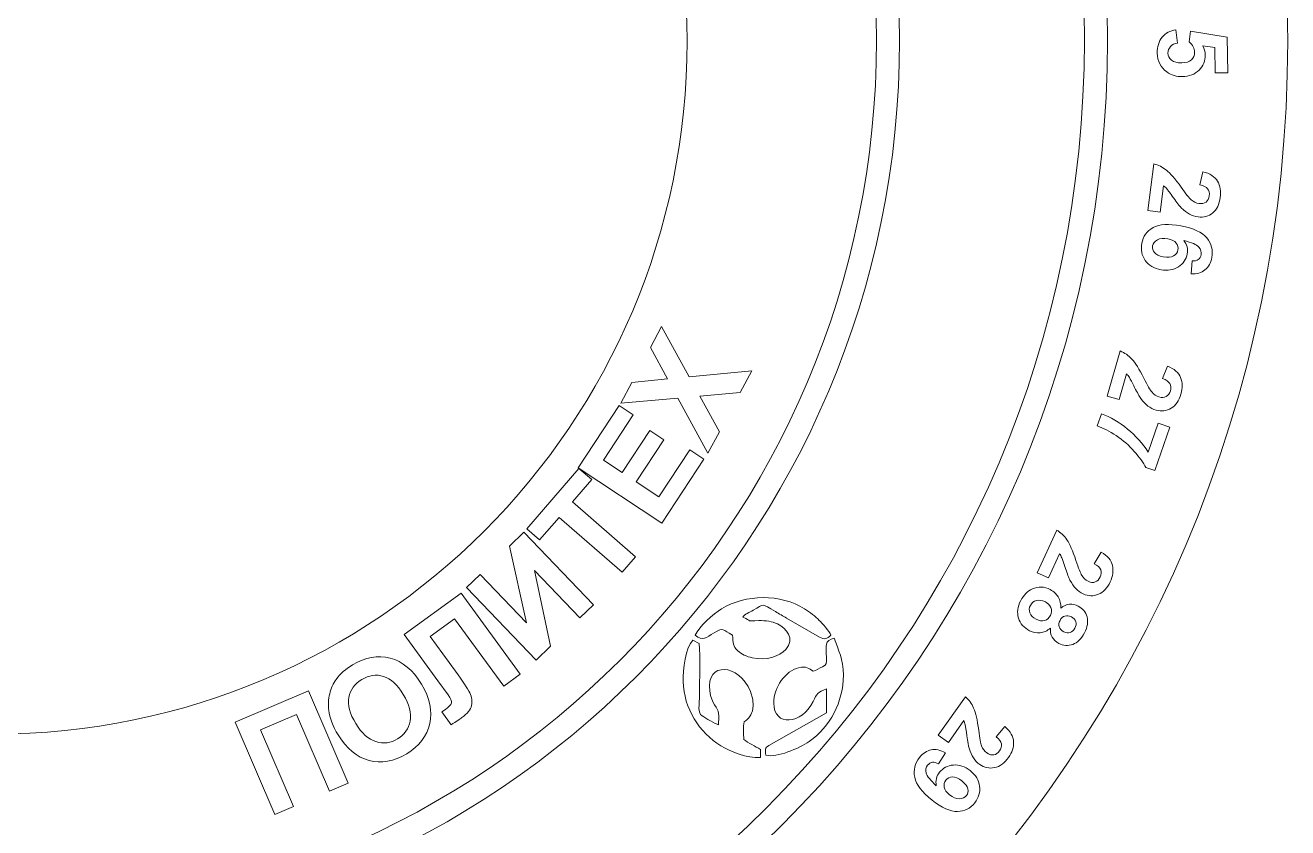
# Model space of a CAD drawing. Header units: millimetres. Extents: x -84 to 196, y -140 to 140.
# Drawn here: x 59.1 to 195.7, y -85.1 to 1.7 of the extents above; entities that cross this region are included whole.
import ezdxf

# ---------------------------------------------------------------- set-up
doc = ezdxf.new("R2010")
doc.units = ezdxf.units.MM
doc.header["$MEASUREMENT"] = 0
doc.layers.add('Layer 1', color=7, linetype='Continuous')

msp = doc.modelspace()

# ---------------------------------------------------------------- linework, layer by layer
at = {"layer": 'Layer 1', "color": 250, "lineweight": 9}
for points, knots in [([(55.6856, 140), (133.0055, 140), (195.6856, 77.3199), (195.6856, 0), (195.6856, 0), (195.6856, -77.3199), (133.0055, -140), (55.6856, -140), (55.6856, -140), (-21.6343, -140), (-84.3145, -77.3199), (-84.3145, 0), (-84.3145, 0), (-84.3145, 77.3199), (-21.6343, 140), (55.6856, 140)], [0, 0, 0, 0, 0.2, 0.2, 0.2, 0.2, 0.4, 0.4, 0.4, 0.4, 0.6, 0.6, 0.6, 0.6, 1, 1, 1, 1]), ([(56.1771, 120.0928), (122.4512, 120.0928), (176.1771, 66.3669), (176.1771, 0.0928), (176.1771, 0.0928), (176.1771, -66.1813), (122.4512, -119.9072), (56.1771, -119.9072), (56.1771, -119.9072), (-10.097, -119.9072), (-63.8229, -66.1813), (-63.8229, 0.0928), (-63.8229, 0.0928), (-63.8229, 66.3669), (-10.097, 120.0928), (56.1771, 120.0928)], [0, 0, 0, 0, 0.2, 0.2, 0.2, 0.2, 0.4, 0.4, 0.4, 0.4, 0.6, 0.6, 0.6, 0.6, 1, 1, 1, 1]), ([(56.1771, 117.5928), (121.0706, 117.5928), (173.6771, 64.9863), (173.6771, 0.0928), (173.6771, 0.0928), (173.6771, -64.8007), (121.0706, -117.4072), (56.1771, -117.4072), (56.1771, -117.4072), (-8.7164, -117.4072), (-61.3229, -64.8007), (-61.3229, 0.0928), (-61.3229, 0.0928), (-61.3229, 64.9863), (-8.7164, 117.5928), (56.1771, 117.5928)], [0, 0, 0, 0, 0.2, 0.2, 0.2, 0.2, 0.4, 0.4, 0.4, 0.4, 0.6, 0.6, 0.6, 0.6, 1, 1, 1, 1]), ([(56.1771, 97.5928), (110.0249, 97.5928), (153.6771, 53.9406), (153.6771, 0.0928), (153.6771, 0.0928), (153.6771, -53.755), (110.0249, -97.4072), (56.1771, -97.4072), (56.1771, -97.4072), (2.3293, -97.4072), (-41.3229, -53.755), (-41.3229, 0.0928), (-41.3229, 0.0928), (-41.3229, 53.9406), (2.3293, 97.5928), (56.1771, 97.5928)], [0, 0, 0, 0, 0.2, 0.2, 0.2, 0.2, 0.4, 0.4, 0.4, 0.4, 0.6, 0.6, 0.6, 0.6, 1, 1, 1, 1]), ([(56.1771, 95.0928), (108.6442, 95.0928), (151.1771, 52.5598), (151.1771, 0.0928), (151.1771, 0.0928), (151.1771, -52.3742), (108.6442, -94.9072), (56.1771, -94.9072), (56.1771, -94.9072), (3.71, -94.9072), (-38.8229, -52.3742), (-38.8229, 0.0928), (-38.8229, 0.0928), (-38.8229, 52.5598), (3.71, 95.0928), (56.1771, 95.0928)], [0, 0, 0, 0, 0.2, 0.2, 0.2, 0.2, 0.4, 0.4, 0.4, 0.4, 0.6, 0.6, 0.6, 0.6, 1, 1, 1, 1]), ([(55.6856, 75), (97.1069, 75), (130.6856, 41.4213), (130.6856, 0), (130.6856, 0), (130.6856, -41.4213), (97.1069, -75), (55.6856, -75), (55.6856, -75), (14.2643, -75), (-19.3144, -41.4213), (-19.3144, 0), (-19.3144, 0), (-19.3144, 41.4213), (14.2643, 75), (55.6856, 75)], [0, 0, 0, 0, 0.2, 0.2, 0.2, 0.2, 0.4, 0.4, 0.4, 0.4, 0.6, 0.6, 0.6, 0.6, 1, 1, 1, 1]), ([(183.5869, 1.2353), (183.5869, 1.2353), (183.765, -0.209), (183.765, -0.209), (183.765, -0.209), (183.4384, -0.256), (183.1816, -0.3828), (182.995, -0.5897), (182.995, -0.5897), (182.8065, -0.7963), (182.7166, -1.0321), (182.7217, -1.2967), (182.7217, -1.2967), (182.7265, -1.6002), (182.8551, -1.8551), (183.1042, -2.0598), (183.1042, -2.0598), (183.3549, -2.2645), (183.7282, -2.3624), (184.2239, -2.3537), (184.2239, -2.3537), (184.6878, -2.3447), (185.0344, -2.2344), (185.2635, -2.0209), (185.2635, -2.0209), (185.4909, -1.8091), (185.6022, -1.5365), (185.5958, -1.2014), (185.5958, -1.2014), (185.5883, -0.785), (185.397, -0.415), (185.0218, -0.0912), (185.0218, -0.0912), (185.0218, -0.0912), (185.1716, 1.0878), (185.1716, 1.0878), (185.1716, 1.0878), (185.1716, 1.0878), (189.125, 0.4186), (189.125, 0.4186), (189.125, 0.4186), (189.125, 0.4186), (189.1973, -3.4168), (189.1973, -3.4168), (189.1973, -3.4168), (189.1973, -3.4168), (187.839, -3.442), (187.839, -3.442), (187.839, -3.442), (187.839, -3.442), (187.7867, -0.7058), (187.7867, -0.7058), (187.7867, -0.7058), (187.7867, -0.7058), (186.497, -0.5023), (186.497, -0.5023), (186.497, -0.5023), (186.6658, -0.8229), (186.7516, -1.1534), (186.7579, -1.4903), (186.7579, -1.4903), (186.7708, -2.1342), (186.5463, -2.6829), (186.0879, -3.14), (186.0879, -3.14), (185.6276, -3.597), (185.0244, -3.8307), (184.2782, -3.8446), (184.2782, -3.8446), (183.6537, -3.8577), (183.0958, -3.6879), (182.5991, -3.3349), (182.5991, -3.3349), (181.9217, -2.8554), (181.5757, -2.1773), (181.5592, -1.304), (181.5592, -1.304), (181.5467, -0.6055), (181.722, -0.0318), (182.0904, 0.4154), (182.0904, 0.4154), (182.4571, 0.8642), (182.9565, 1.1358), (183.5869, 1.2353)], [0, 0, 0, 0, 0.04545455, 0.04545455, 0.04545455, 0.04545455, 0.09090909, 0.09090909, 0.09090909, 0.09090909, 0.13636364, 0.13636364, 0.13636364, 0.13636364, 0.18181818, 0.18181818, 0.18181818, 0.18181818, 0.22727273, 0.22727273, 0.22727273, 0.22727273, 0.27272727, 0.27272727, 0.27272727, 0.27272727, 0.31818182, 0.31818182, 0.31818182, 0.31818182, 0.36363636, 0.36363636, 0.36363636, 0.36363636, 0.40909091, 0.40909091, 0.40909091, 0.40909091, 0.45454545, 0.45454545, 0.45454545, 0.45454545, 0.5, 0.5, 0.5, 0.5, 0.54545455, 0.54545455, 0.54545455, 0.54545455, 0.59090909, 0.59090909, 0.59090909, 0.59090909, 0.63636364, 0.63636364, 0.63636364, 0.63636364, 0.68181818, 0.68181818, 0.68181818, 0.68181818, 0.72727273, 0.72727273, 0.72727273, 0.72727273, 0.77272727, 0.77272727, 0.77272727, 0.77272727, 0.81818182, 0.81818182, 0.81818182, 0.81818182, 0.86363636, 0.86363636, 0.86363636, 0.86363636, 0.90909091, 0.90909091, 0.90909091, 0.90909091, 1, 1, 1, 1]), ([(181.8742, -18.5096), (181.8742, -18.5096), (180.5375, -18.3375), (180.5375, -18.3375), (180.5375, -18.3375), (180.5375, -18.3375), (181.1846, -13.2888), (181.1846, -13.2888), (181.1846, -13.2888), (181.6835, -13.408), (182.1416, -13.6347), (182.559, -13.9654), (182.559, -13.9654), (182.9764, -14.2979), (183.5078, -14.9146), (184.1533, -15.8172), (184.1533, -15.8172), (184.674, -16.5432), (185.0328, -16.9937), (185.2301, -17.1688), (185.2301, -17.1688), (185.5012, -17.4039), (185.7832, -17.5421), (186.0723, -17.5797), (186.0723, -17.5797), (186.395, -17.6209), (186.6527, -17.565), (186.847, -17.4155), (186.847, -17.4155), (187.0414, -17.2642), (187.1583, -17.0369), (187.1976, -16.7336), (187.1976, -16.7336), (187.2353, -16.4321), (187.1759, -16.1815), (187.0175, -15.9818), (187.0175, -15.9818), (186.8592, -15.7804), (186.572, -15.6387), (186.1558, -15.5585), (186.1558, -15.5585), (186.1558, -15.5585), (186.4833, -14.1409), (186.4833, -14.1409), (186.4833, -14.1409), (187.2643, -14.3277), (187.7998, -14.6693), (188.0864, -15.1656), (188.0864, -15.1656), (188.3728, -15.66), (188.474, -16.2458), (188.3861, -16.9229), (188.3861, -16.9229), (188.2911, -17.6636), (188.0166, -18.2204), (187.5625, -18.5935), (187.5625, -18.5935), (187.1083, -18.9665), (186.5842, -19.1136), (185.99, -19.0365), (185.99, -19.0365), (185.6514, -18.9935), (185.3377, -18.8923), (185.047, -18.7313), (185.047, -18.7313), (184.7562, -18.5701), (184.4621, -18.3367), (184.1611, -18.0309), (184.1611, -18.0309), (183.9604, -17.8294), (183.6807, -17.4725), (183.3237, -16.9655), (183.3237, -16.9655), (182.9649, -16.4569), (182.7239, -16.1335), (182.6043, -15.9957), (182.6043, -15.9957), (182.4828, -15.8561), (182.3613, -15.7412), (182.2416, -15.6492), (182.2416, -15.6492), (182.2416, -15.6492), (181.8742, -18.5096), (181.8742, -18.5096)], [0, 0, 0, 0, 0.04545455, 0.04545455, 0.04545455, 0.04545455, 0.09090909, 0.09090909, 0.09090909, 0.09090909, 0.13636364, 0.13636364, 0.13636364, 0.13636364, 0.18181818, 0.18181818, 0.18181818, 0.18181818, 0.22727273, 0.22727273, 0.22727273, 0.22727273, 0.27272727, 0.27272727, 0.27272727, 0.27272727, 0.31818182, 0.31818182, 0.31818182, 0.31818182, 0.36363636, 0.36363636, 0.36363636, 0.36363636, 0.40909091, 0.40909091, 0.40909091, 0.40909091, 0.45454545, 0.45454545, 0.45454545, 0.45454545, 0.5, 0.5, 0.5, 0.5, 0.54545455, 0.54545455, 0.54545455, 0.54545455, 0.59090909, 0.59090909, 0.59090909, 0.59090909, 0.63636364, 0.63636364, 0.63636364, 0.63636364, 0.68181818, 0.68181818, 0.68181818, 0.68181818, 0.72727273, 0.72727273, 0.72727273, 0.72727273, 0.77272727, 0.77272727, 0.77272727, 0.77272727, 0.81818182, 0.81818182, 0.81818182, 0.81818182, 0.86363636, 0.86363636, 0.86363636, 0.86363636, 0.90909091, 0.90909091, 0.90909091, 0.90909091, 1, 1, 1, 1]), ([(185.2196, -25.2043), (185.2196, -25.2043), (185.3248, -23.7936), (185.3248, -23.7936), (185.3248, -23.7936), (185.6157, -23.8144), (185.8417, -23.7642), (186.0045, -23.6485), (186.0045, -23.6485), (186.1656, -23.531), (186.2669, -23.3586), (186.3103, -23.133), (186.3103, -23.133), (186.3662, -22.8317), (186.2775, -22.5508), (186.0458, -22.2922), (186.0458, -22.2922), (185.8142, -22.0336), (185.2754, -21.7985), (184.4298, -21.5848), (184.4298, -21.5848), (184.7824, -22.0185), (184.9106, -22.4988), (184.8114, -23.0276), (184.8114, -23.0276), (184.7011, -23.6215), (184.3797, -24.0893), (183.8472, -24.4309), (183.8472, -24.4309), (183.313, -24.7707), (182.688, -24.8737), (181.9709, -24.74), (181.9709, -24.74), (181.2095, -24.5973), (180.6413, -24.2613), (180.2644, -23.7287), (180.2644, -23.7287), (179.8875, -23.1961), (179.7633, -22.5799), (179.8952, -21.8785), (179.8952, -21.8785), (180.0344, -21.1277), (180.4408, -20.565), (181.1146, -20.1905), (181.1146, -20.1905), (181.7883, -19.8144), (182.7904, -19.7518), (184.1211, -19.9994), (184.1211, -19.9994), (185.4853, -20.2524), (186.4199, -20.6888), (186.9287, -21.3049), (186.9287, -21.3049), (187.4375, -21.921), (187.616, -22.6326), (187.466, -23.4381), (187.466, -23.4381), (187.3611, -24.002), (187.1158, -24.4402), (186.7298, -24.7524), (186.7298, -24.7524), (186.3438, -25.0647), (185.8423, -25.2142), (185.2196, -25.2043)], [0, 0, 0, 0, 0.05882353, 0.05882353, 0.05882353, 0.05882353, 0.11764706, 0.11764706, 0.11764706, 0.11764706, 0.17647059, 0.17647059, 0.17647059, 0.17647059, 0.23529412, 0.23529412, 0.23529412, 0.23529412, 0.29411765, 0.29411765, 0.29411765, 0.29411765, 0.35294118, 0.35294118, 0.35294118, 0.35294118, 0.41176471, 0.41176471, 0.41176471, 0.41176471, 0.47058824, 0.47058824, 0.47058824, 0.47058824, 0.52941176, 0.52941176, 0.52941176, 0.52941176, 0.58823529, 0.58823529, 0.58823529, 0.58823529, 0.64705882, 0.64705882, 0.64705882, 0.64705882, 0.70588235, 0.70588235, 0.70588235, 0.70588235, 0.76470588, 0.76470588, 0.76470588, 0.76470588, 0.82352941, 0.82352941, 0.82352941, 0.82352941, 0.88235294, 0.88235294, 0.88235294, 0.88235294, 1, 1, 1, 1]), ([(182.7109, -21.3901), (182.2473, -21.3034), (181.8696, -21.344), (181.5779, -21.5103), (181.5779, -21.5103), (181.2861, -21.6765), (181.1158, -21.8963), (181.0634, -22.1712), (181.0634, -22.1712), (181.0145, -22.4338), (181.077, -22.6739), (181.2507, -22.8882), (181.2507, -22.8882), (181.4242, -23.1024), (181.7464, -23.2538), (182.217, -23.3406), (182.217, -23.3406), (182.6999, -23.4309), (183.0722, -23.4025), (183.3322, -23.2555), (183.3322, -23.2555), (183.5922, -23.1086), (183.7501, -22.8923), (183.8026, -22.6067), (183.8026, -22.6067), (183.8531, -22.3336), (183.789, -22.0811), (183.6101, -21.8527), (183.6101, -21.8527), (183.4312, -21.6226), (183.1303, -21.4696), (182.7109, -21.3901)], [0, 0, 0, 0, 0.11111111, 0.11111111, 0.11111111, 0.11111111, 0.22222222, 0.22222222, 0.22222222, 0.22222222, 0.33333333, 0.33333333, 0.33333333, 0.33333333, 0.44444444, 0.44444444, 0.44444444, 0.44444444, 0.55555556, 0.55555556, 0.55555556, 0.55555556, 0.66666667, 0.66666667, 0.66666667, 0.66666667, 0.77777778, 0.77777778, 0.77777778, 0.77777778, 1, 1, 1, 1]), ([(132.9329, -44.6172), (132.9329, -44.6172), (129.6882, -38.641), (129.6882, -38.641), (129.6882, -38.641), (129.6882, -38.641), (123.4945, -39.2047), (123.4945, -39.2047), (123.4945, -39.2047), (123.4945, -39.2047), (124.6978, -36.9404), (124.6978, -36.9404), (124.6978, -36.9404), (124.6978, -36.9404), (128.5618, -36.5688), (128.5618, -36.5688), (128.5618, -36.5688), (128.5618, -36.5688), (126.708, -33.1584), (126.708, -33.1584), (126.708, -33.1584), (126.708, -33.1584), (127.914, -30.8895), (127.914, -30.8895), (127.914, -30.8895), (127.914, -30.8895), (130.9105, -36.3468), (130.9105, -36.3468), (130.9105, -36.3468), (130.9105, -36.3468), (137.6736, -35.6986), (137.6736, -35.6986), (137.6736, -35.6986), (137.6736, -35.6986), (136.4354, -38.0275), (136.4354, -38.0275), (136.4354, -38.0275), (136.4354, -38.0275), (132.0521, -38.4269), (132.0521, -38.4269), (132.0521, -38.4269), (132.0521, -38.4269), (134.1721, -42.2858), (134.1721, -42.2858), (134.1721, -42.2858), (134.1721, -42.2858), (132.9329, -44.6172), (132.9329, -44.6172)], [0, 0, 0, 0, 0.07692308, 0.07692308, 0.07692308, 0.07692308, 0.15384615, 0.15384615, 0.15384615, 0.15384615, 0.23076923, 0.23076923, 0.23076923, 0.23076923, 0.30769231, 0.30769231, 0.30769231, 0.30769231, 0.38461538, 0.38461538, 0.38461538, 0.38461538, 0.46153846, 0.46153846, 0.46153846, 0.46153846, 0.53846154, 0.53846154, 0.53846154, 0.53846154, 0.61538462, 0.61538462, 0.61538462, 0.61538462, 0.69230769, 0.69230769, 0.69230769, 0.69230769, 0.76923077, 0.76923077, 0.76923077, 0.76923077, 0.84615385, 0.84615385, 0.84615385, 0.84615385, 1, 1, 1, 1]), ([(177.4553, -38.8003), (177.4553, -38.8003), (176.16, -38.4319), (176.16, -38.4319), (176.16, -38.4319), (176.16, -38.4319), (177.5549, -33.5385), (177.5549, -33.5385), (177.5549, -33.5385), (178.0297, -33.73), (178.4481, -34.0222), (178.8121, -34.4115), (178.8121, -34.4115), (179.176, -34.8025), (179.6092, -35.4915), (180.1117, -36.4803), (180.1117, -36.4803), (180.5186, -37.2769), (180.8051, -37.7757), (180.973, -37.9783), (180.973, -37.9783), (181.2063, -38.2513), (181.464, -38.4291), (181.7464, -38.5098), (181.7464, -38.5098), (182.0569, -38.5975), (182.3198, -38.583), (182.5347, -38.4628), (182.5347, -38.4628), (182.7496, -38.3425), (182.8994, -38.1359), (182.9836, -37.8412), (182.9836, -37.8412), (183.066, -37.5501), (183.0445, -37.2925), (182.919, -37.0705), (182.919, -37.0705), (182.7915, -36.8484), (182.5285, -36.6654), (182.1297, -36.5231), (182.1297, -36.5231), (182.1297, -36.5231), (182.6656, -35.1711), (182.6656, -35.1711), (182.6656, -35.1711), (183.4104, -35.4734), (183.8873, -35.8907), (184.0962, -36.4231), (184.0962, -36.4231), (184.3069, -36.9555), (184.3184, -37.5499), (184.1307, -38.2063), (184.1307, -38.2063), (183.9272, -38.9245), (183.5716, -39.4348), (183.0676, -39.7354), (183.0676, -39.7354), (182.5619, -40.0343), (182.0222, -40.1022), (181.4452, -39.939), (181.4452, -39.939), (181.1169, -39.8443), (180.8221, -39.6966), (180.559, -39.4959), (180.559, -39.4959), (180.2958, -39.2935), (180.0397, -39.0187), (179.7869, -38.6716), (179.7869, -38.6716), (179.6208, -38.4407), (179.3979, -38.0477), (179.1184, -37.4925), (179.1184, -37.4925), (178.8407, -36.9355), (178.6513, -36.5813), (178.5523, -36.4245), (178.5523, -36.4245), (178.4534, -36.2694), (178.3508, -36.1372), (178.2466, -36.0281), (178.2466, -36.0281), (178.2466, -36.0281), (177.4553, -38.8003), (177.4553, -38.8003)], [0, 0, 0, 0, 0.04545455, 0.04545455, 0.04545455, 0.04545455, 0.09090909, 0.09090909, 0.09090909, 0.09090909, 0.13636364, 0.13636364, 0.13636364, 0.13636364, 0.18181818, 0.18181818, 0.18181818, 0.18181818, 0.22727273, 0.22727273, 0.22727273, 0.22727273, 0.27272727, 0.27272727, 0.27272727, 0.27272727, 0.31818182, 0.31818182, 0.31818182, 0.31818182, 0.36363636, 0.36363636, 0.36363636, 0.36363636, 0.40909091, 0.40909091, 0.40909091, 0.40909091, 0.45454545, 0.45454545, 0.45454545, 0.45454545, 0.5, 0.5, 0.5, 0.5, 0.54545455, 0.54545455, 0.54545455, 0.54545455, 0.59090909, 0.59090909, 0.59090909, 0.59090909, 0.63636364, 0.63636364, 0.63636364, 0.63636364, 0.68181818, 0.68181818, 0.68181818, 0.68181818, 0.72727273, 0.72727273, 0.72727273, 0.72727273, 0.77272727, 0.77272727, 0.77272727, 0.77272727, 0.81818182, 0.81818182, 0.81818182, 0.81818182, 0.86363636, 0.86363636, 0.86363636, 0.86363636, 0.90909091, 0.90909091, 0.90909091, 0.90909091, 1, 1, 1, 1]), ([(127.9602, -52.1591), (127.9602, -52.1591), (118.8829, -46.1708), (118.8829, -46.1708), (118.8829, -46.1708), (118.8829, -46.1708), (123.3155, -39.4514), (123.3155, -39.4514), (123.3155, -39.4514), (123.3155, -39.4514), (124.8495, -40.4634), (124.8495, -40.4634), (124.8495, -40.4634), (124.8495, -40.4634), (121.6296, -45.3446), (121.6296, -45.3446), (121.6296, -45.3446), (121.6296, -45.3446), (123.6454, -46.6744), (123.6454, -46.6744), (123.6454, -46.6744), (123.6454, -46.6744), (126.6396, -42.1353), (126.6396, -42.1353), (126.6396, -42.1353), (126.6396, -42.1353), (128.1737, -43.1476), (128.1737, -43.1476), (128.1737, -43.1476), (128.1737, -43.1476), (125.1794, -47.6864), (125.1794, -47.6864), (125.1794, -47.6864), (125.1794, -47.6864), (127.639, -49.3088), (127.639, -49.3088), (127.639, -49.3088), (127.639, -49.3088), (130.9759, -44.2502), (130.9759, -44.2502), (130.9759, -44.2502), (130.9759, -44.2502), (132.5103, -45.2623), (132.5103, -45.2623), (132.5103, -45.2623), (132.5103, -45.2623), (127.9602, -52.1591), (127.9602, -52.1591)], [0, 0, 0, 0, 0.07692308, 0.07692308, 0.07692308, 0.07692308, 0.15384615, 0.15384615, 0.15384615, 0.15384615, 0.23076923, 0.23076923, 0.23076923, 0.23076923, 0.30769231, 0.30769231, 0.30769231, 0.30769231, 0.38461538, 0.38461538, 0.38461538, 0.38461538, 0.46153846, 0.46153846, 0.46153846, 0.46153846, 0.53846154, 0.53846154, 0.53846154, 0.53846154, 0.61538462, 0.61538462, 0.61538462, 0.61538462, 0.69230769, 0.69230769, 0.69230769, 0.69230769, 0.76923077, 0.76923077, 0.76923077, 0.76923077, 0.84615385, 0.84615385, 0.84615385, 0.84615385, 1, 1, 1, 1]), ([(181.6495, -41.3609), (181.6495, -41.3609), (182.9246, -41.7987), (182.9246, -41.7987), (182.9246, -41.7987), (182.9246, -41.7987), (181.309, -46.4928), (181.309, -46.4928), (181.309, -46.4928), (181.309, -46.4928), (180.3119, -46.1508), (180.3119, -46.1508), (180.3119, -46.1508), (180.0658, -45.6319), (179.6545, -45.0498), (179.078, -44.4045), (179.078, -44.4045), (178.5032, -43.7575), (177.8501, -43.1909), (177.1205, -42.7049), (177.1205, -42.7049), (176.3891, -42.2188), (175.7077, -41.869), (175.0745, -41.6536), (175.0745, -41.6536), (175.0745, -41.6536), (175.5304, -40.3311), (175.5304, -40.3311), (175.5304, -40.3311), (176.5133, -40.6941), (177.4523, -41.2455), (178.3472, -41.9851), (178.3472, -41.9851), (179.2441, -42.7267), (179.9866, -43.5585), (180.5749, -44.4826), (180.5749, -44.4826), (180.5749, -44.4826), (181.6495, -41.3609), (181.6495, -41.3609)], [0, 0, 0, 0, 0.09090909, 0.09090909, 0.09090909, 0.09090909, 0.18181818, 0.18181818, 0.18181818, 0.18181818, 0.27272727, 0.27272727, 0.27272727, 0.27272727, 0.36363636, 0.36363636, 0.36363636, 0.36363636, 0.45454545, 0.45454545, 0.45454545, 0.45454545, 0.54545455, 0.54545455, 0.54545455, 0.54545455, 0.63636364, 0.63636364, 0.63636364, 0.63636364, 0.72727273, 0.72727273, 0.72727273, 0.72727273, 0.81818182, 0.81818182, 0.81818182, 0.81818182, 1, 1, 1, 1]), ([(123.6508, -57.4667), (123.6508, -57.4667), (116.8215, -51.548), (116.8215, -51.548), (116.8215, -51.548), (116.8215, -51.548), (114.7127, -53.9814), (114.7127, -53.9814), (114.7127, -53.9814), (114.7127, -53.9814), (113.3239, -52.7776), (113.3239, -52.7776), (113.3239, -52.7776), (113.3239, -52.7776), (118.974, -46.2582), (118.974, -46.2582), (118.974, -46.2582), (118.974, -46.2582), (120.3628, -47.462), (120.3628, -47.462), (120.3628, -47.462), (120.3628, -47.462), (118.264, -49.8838), (118.264, -49.8838), (118.264, -49.8838), (118.264, -49.8838), (125.0931, -55.8025), (125.0931, -55.8025), (125.0931, -55.8025), (125.0931, -55.8025), (123.6508, -57.4667), (123.6508, -57.4667)], [0, 0, 0, 0, 0.11111111, 0.11111111, 0.11111111, 0.11111111, 0.22222222, 0.22222222, 0.22222222, 0.22222222, 0.33333333, 0.33333333, 0.33333333, 0.33333333, 0.44444444, 0.44444444, 0.44444444, 0.44444444, 0.55555556, 0.55555556, 0.55555556, 0.55555556, 0.66666667, 0.66666667, 0.66666667, 0.66666667, 0.77777778, 0.77777778, 0.77777778, 0.77777778, 1, 1, 1, 1]), ([(106.8005, -59.1534), (106.8005, -59.1534), (108.279, -57.7328), (108.279, -57.7328), (108.279, -57.7328), (108.279, -57.7328), (113.2955, -62.9526), (113.2955, -62.9526), (113.2955, -62.9526), (113.2955, -62.9526), (111.4545, -54.6808), (111.4545, -54.6808), (111.4545, -54.6808), (111.4545, -54.6808), (113.0314, -53.1652), (113.0314, -53.1652), (113.0314, -53.1652), (113.0314, -53.1652), (120.5672, -61.0059), (120.5672, -61.0059), (120.5672, -61.0059), (120.5672, -61.0059), (119.0888, -62.4267), (119.0888, -62.4267), (119.0888, -62.4267), (119.0888, -62.4267), (114.1527, -57.2907), (114.1527, -57.2907), (114.1527, -57.2907), (114.1527, -57.2907), (115.9128, -65.4788), (115.9128, -65.4788), (115.9128, -65.4788), (115.9128, -65.4788), (114.3361, -66.9943), (114.3361, -66.9943), (114.3361, -66.9943), (114.3361, -66.9943), (106.8005, -59.1534), (106.8005, -59.1534)], [0, 0, 0, 0, 0.09090909, 0.09090909, 0.09090909, 0.09090909, 0.18181818, 0.18181818, 0.18181818, 0.18181818, 0.27272727, 0.27272727, 0.27272727, 0.27272727, 0.36363636, 0.36363636, 0.36363636, 0.36363636, 0.45454545, 0.45454545, 0.45454545, 0.45454545, 0.54545455, 0.54545455, 0.54545455, 0.54545455, 0.63636364, 0.63636364, 0.63636364, 0.63636364, 0.72727273, 0.72727273, 0.72727273, 0.72727273, 0.81818182, 0.81818182, 0.81818182, 0.81818182, 1, 1, 1, 1]), ([(169.7908, -58.1108), (169.7908, -58.1108), (168.5655, -57.5498), (168.5655, -57.5498), (168.5655, -57.5498), (168.5655, -57.5498), (170.6776, -52.9217), (170.6776, -52.9217), (170.6776, -52.9217), (171.1193, -53.1829), (171.4899, -53.5338), (171.7914, -53.9743), (171.7914, -53.9743), (172.0911, -54.4148), (172.4159, -55.1607), (172.7641, -56.2135), (172.7641, -56.2135), (173.0462, -57.0631), (173.2556, -57.5985), (173.3922, -57.8231), (173.3922, -57.8231), (173.5813, -58.129), (173.8097, -58.3435), (174.0755, -58.4646), (174.0755, -58.4646), (174.3694, -58.5999), (174.6322, -58.624), (174.8619, -58.5386), (174.8619, -58.5386), (175.0933, -58.4531), (175.2723, -58.2705), (175.3988, -57.9905), (175.3988, -57.9905), (175.5252, -57.7159), (175.5421, -57.4585), (175.4497, -57.22), (175.4497, -57.22), (175.359, -56.9815), (175.1254, -56.7618), (174.7523, -56.5608), (174.7523, -56.5608), (174.7523, -56.5608), (175.4845, -55.3046), (175.4845, -55.3046), (175.4845, -55.3046), (176.1759, -55.715), (176.5848, -56.1983), (176.7129, -56.7563), (176.7129, -56.7563), (176.8392, -57.3142), (176.7625, -57.9048), (176.4794, -58.5244), (176.4794, -58.5244), (176.1677, -59.2039), (175.7408, -59.6537), (175.1965, -59.8753), (175.1965, -59.8753), (174.654, -60.0969), (174.1091, -60.0822), (173.5633, -59.8329), (173.5633, -59.8329), (173.2535, -59.6922), (172.9844, -59.5006), (172.7544, -59.2614), (172.7544, -59.2614), (172.5244, -59.0222), (172.3123, -58.7127), (172.1146, -58.3308), (172.1146, -58.3308), (171.9835, -58.0781), (171.823, -57.6557), (171.6316, -57.0657), (171.6316, -57.0657), (171.4401, -56.4741), (171.3059, -56.0941), (171.2308, -55.9263), (171.2308, -55.9263), (171.1574, -55.7566), (171.077, -55.6116), (170.9893, -55.4878), (170.9893, -55.4878), (170.9893, -55.4878), (169.7908, -58.1108), (169.7908, -58.1108)], [0, 0, 0, 0, 0.04545455, 0.04545455, 0.04545455, 0.04545455, 0.09090909, 0.09090909, 0.09090909, 0.09090909, 0.13636364, 0.13636364, 0.13636364, 0.13636364, 0.18181818, 0.18181818, 0.18181818, 0.18181818, 0.22727273, 0.22727273, 0.22727273, 0.22727273, 0.27272727, 0.27272727, 0.27272727, 0.27272727, 0.31818182, 0.31818182, 0.31818182, 0.31818182, 0.36363636, 0.36363636, 0.36363636, 0.36363636, 0.40909091, 0.40909091, 0.40909091, 0.40909091, 0.45454545, 0.45454545, 0.45454545, 0.45454545, 0.5, 0.5, 0.5, 0.5, 0.54545455, 0.54545455, 0.54545455, 0.54545455, 0.59090909, 0.59090909, 0.59090909, 0.59090909, 0.63636364, 0.63636364, 0.63636364, 0.63636364, 0.68181818, 0.68181818, 0.68181818, 0.68181818, 0.72727273, 0.72727273, 0.72727273, 0.72727273, 0.77272727, 0.77272727, 0.77272727, 0.77272727, 0.81818182, 0.81818182, 0.81818182, 0.81818182, 0.86363636, 0.86363636, 0.86363636, 0.86363636, 0.90909091, 0.90909091, 0.90909091, 0.90909091, 1, 1, 1, 1]), ([(100.0637, -64.2433), (100.0637, -64.2433), (106.2158, -59.7526), (106.2158, -59.7526), (106.2158, -59.7526), (106.2158, -59.7526), (112.6276, -68.5363), (112.6276, -68.5363), (112.6276, -68.5363), (112.6276, -68.5363), (110.8487, -69.8347), (110.8487, -69.8347), (110.8487, -69.8347), (110.8487, -69.8347), (105.5207, -62.5355), (105.5207, -62.5355), (105.5207, -62.5355), (105.5207, -62.5355), (102.8832, -64.4608), (102.8832, -64.4608), (102.8832, -64.4608), (102.8832, -64.4608), (105.6202, -68.2107), (105.6202, -68.2107), (105.6202, -68.2107), (106.4038, -69.2839), (106.9146, -70.0612), (107.152, -70.5367), (107.152, -70.5367), (107.391, -71.0142), (107.4604, -71.4743), (107.3555, -71.9146), (107.3555, -71.9146), (107.2504, -72.3547), (106.9036, -72.7898), (106.3127, -73.221), (106.3127, -73.221), (106.1043, -73.3732), (105.7131, -73.6272), (105.1367, -73.9884), (105.1367, -73.9884), (105.1367, -73.9884), (104.1323, -72.6125), (104.1323, -72.6125), (104.1323, -72.6125), (104.1323, -72.6125), (104.5334, -72.329), (104.5334, -72.329), (104.5334, -72.329), (104.9035, -72.0589), (105.1193, -71.8263), (105.1728, -71.6337), (105.1728, -71.6337), (105.2285, -71.4394), (105.1129, -71.1479), (104.8277, -70.7573), (104.8277, -70.7573), (104.8277, -70.7573), (103.7203, -69.2528), (103.7203, -69.2528), (103.7203, -69.2528), (103.7203, -69.2528), (100.0637, -64.2433), (100.0637, -64.2433)], [0, 0, 0, 0, 0.05882353, 0.05882353, 0.05882353, 0.05882353, 0.11764706, 0.11764706, 0.11764706, 0.11764706, 0.17647059, 0.17647059, 0.17647059, 0.17647059, 0.23529412, 0.23529412, 0.23529412, 0.23529412, 0.29411765, 0.29411765, 0.29411765, 0.29411765, 0.35294118, 0.35294118, 0.35294118, 0.35294118, 0.41176471, 0.41176471, 0.41176471, 0.41176471, 0.47058824, 0.47058824, 0.47058824, 0.47058824, 0.52941176, 0.52941176, 0.52941176, 0.52941176, 0.58823529, 0.58823529, 0.58823529, 0.58823529, 0.64705882, 0.64705882, 0.64705882, 0.64705882, 0.70588235, 0.70588235, 0.70588235, 0.70588235, 0.76470588, 0.76470588, 0.76470588, 0.76470588, 0.82352941, 0.82352941, 0.82352941, 0.82352941, 0.88235294, 0.88235294, 0.88235294, 0.88235294, 1, 1, 1, 1]), ([(131.558, -64.3019), (132.3592, -65.0394), (132.7808, -64.5306), (133.5568, -64.0648), (133.5568, -64.0648), (134.7357, -63.3573), (134.4873, -63.7593), (135.6034, -64.291), (135.6034, -64.291), (135.6713, -65.1747), (135.6342, -65.477), (136.1707, -65.9854), (136.1707, -65.9854), (136.5484, -66.3431), (137.1121, -66.6195), (137.7266, -66.7543), (137.7266, -66.7543), (139.1942, -67.0758), (140.682, -66.6129), (141.377, -65.8376), (141.377, -65.8376), (142.379, -64.72), (141.4522, -63.5235), (140.4622, -63.0765), (140.4622, -63.0765), (139.8993, -62.8226), (139.1841, -62.6899), (138.4566, -62.729), (138.4566, -62.729), (137.0113, -62.8067), (137.7842, -62.7853), (136.697, -62.3486), (136.697, -62.3486), (136.9092, -62.0517), (137.4321, -61.8295), (137.832, -61.6008), (137.832, -61.6008), (139.1086, -60.8706), (138.6661, -60.8453), (140.2355, -61.7502), (140.2355, -61.7502), (140.6565, -61.993), (141.0459, -62.2232), (141.4395, -62.4475), (141.4395, -62.4475), (141.4395, -62.4475), (144.9994, -64.5035), (144.9994, -64.5035), (144.9994, -64.5035), (145.5171, -64.8248), (145.8432, -64.6899), (146.239, -64.3019), (146.239, -64.3019), (146.0792, -63.8939), (145.2678, -62.9662), (144.99, -62.6948), (144.99, -62.6948), (144.5933, -62.307), (143.9462, -61.7891), (143.3917, -61.4445), (143.3917, -61.4445), (140.786, -59.8258), (137.023, -59.8428), (134.4037, -61.4534), (134.4037, -61.4534), (133.5185, -61.9977), (131.959, -63.3965), (131.558, -64.3019)], [0, 0, 0, 0, 0.05555556, 0.05555556, 0.05555556, 0.05555556, 0.11111111, 0.11111111, 0.11111111, 0.11111111, 0.16666667, 0.16666667, 0.16666667, 0.16666667, 0.22222222, 0.22222222, 0.22222222, 0.22222222, 0.27777778, 0.27777778, 0.27777778, 0.27777778, 0.33333333, 0.33333333, 0.33333333, 0.33333333, 0.38888889, 0.38888889, 0.38888889, 0.38888889, 0.44444444, 0.44444444, 0.44444444, 0.44444444, 0.5, 0.5, 0.5, 0.5, 0.55555556, 0.55555556, 0.55555556, 0.55555556, 0.61111111, 0.61111111, 0.61111111, 0.61111111, 0.66666667, 0.66666667, 0.66666667, 0.66666667, 0.72222222, 0.72222222, 0.72222222, 0.72222222, 0.77777778, 0.77777778, 0.77777778, 0.77777778, 0.83333333, 0.83333333, 0.83333333, 0.83333333, 0.88888889, 0.88888889, 0.88888889, 0.88888889, 1, 1, 1, 1]), ([(171.1113, -61.3808), (171.4245, -61.1207), (171.7442, -60.9789), (172.0688, -60.9553), (172.0688, -60.9553), (172.3934, -60.9298), (172.7019, -60.9943), (172.996, -61.147), (172.996, -61.147), (173.4978, -61.4061), (173.8211, -61.797), (173.9659, -62.3161), (173.9659, -62.3161), (174.1123, -62.8352), (174.0187, -63.417), (173.6832, -64.0632), (173.6832, -64.0632), (173.3531, -64.7024), (172.9319, -65.1138), (172.4216, -65.2973), (172.4216, -65.2973), (171.9113, -65.4809), (171.4069, -65.4422), (170.905, -65.1831), (170.905, -65.1831), (170.5933, -65.0215), (170.3577, -64.7967), (170.1981, -64.5087), (170.1981, -64.5087), (170.0385, -64.2207), (169.9708, -63.896), (169.9949, -63.5361), (169.9949, -63.5361), (169.6518, -63.8314), (169.2861, -64.003), (168.8979, -64.0476), (168.8979, -64.0476), (168.5096, -64.0923), (168.1289, -64.0187), (167.752, -63.8234), (167.752, -63.8234), (167.1323, -63.5022), (166.7297, -63.0423), (166.5465, -62.4454), (166.5465, -62.4454), (166.3633, -61.8487), (166.4411, -61.221), (166.7819, -60.5641), (166.7819, -60.5641), (167.0997, -59.9513), (167.5244, -59.5259), (168.0543, -59.286), (168.0543, -59.286), (168.6831, -59.0022), (169.3269, -59.0308), (169.9872, -59.3733), (169.9872, -59.3733), (170.3518, -59.5615), (170.6384, -59.8253), (170.849, -60.1628), (170.849, -60.1628), (171.0596, -60.5004), (171.1482, -60.9064), (171.1113, -61.3808)], [0, 0, 0, 0, 0.05882353, 0.05882353, 0.05882353, 0.05882353, 0.11764706, 0.11764706, 0.11764706, 0.11764706, 0.17647059, 0.17647059, 0.17647059, 0.17647059, 0.23529412, 0.23529412, 0.23529412, 0.23529412, 0.29411765, 0.29411765, 0.29411765, 0.29411765, 0.35294118, 0.35294118, 0.35294118, 0.35294118, 0.41176471, 0.41176471, 0.41176471, 0.41176471, 0.47058824, 0.47058824, 0.47058824, 0.47058824, 0.52941176, 0.52941176, 0.52941176, 0.52941176, 0.58823529, 0.58823529, 0.58823529, 0.58823529, 0.64705882, 0.64705882, 0.64705882, 0.64705882, 0.70588235, 0.70588235, 0.70588235, 0.70588235, 0.76470588, 0.76470588, 0.76470588, 0.76470588, 0.82352941, 0.82352941, 0.82352941, 0.82352941, 0.88235294, 0.88235294, 0.88235294, 0.88235294, 1, 1, 1, 1]), ([(169.4537, -60.7086), (169.0981, -60.524), (168.7754, -60.4718), (168.4824, -60.5502), (168.4824, -60.5502), (168.1893, -60.6305), (167.9718, -60.8044), (167.8316, -61.0773), (167.8316, -61.0773), (167.6931, -61.3432), (167.6746, -61.6131), (167.776, -61.8868), (167.776, -61.8868), (167.8757, -62.1587), (168.1077, -62.3905), (168.4687, -62.577), (168.4687, -62.577), (168.7821, -62.7402), (169.0818, -62.7817), (169.3643, -62.7033), (169.3643, -62.7033), (169.6468, -62.6249), (169.8591, -62.4509), (170.0011, -62.178), (170.0011, -62.178), (170.1643, -61.8628), (170.1758, -61.5718), (170.0392, -61.305), (170.0392, -61.305), (169.9025, -61.0381), (169.7073, -60.84), (169.4537, -60.7086)], [0, 0, 0, 0, 0.11111111, 0.11111111, 0.11111111, 0.11111111, 0.22222222, 0.22222222, 0.22222222, 0.22222222, 0.33333333, 0.33333333, 0.33333333, 0.33333333, 0.44444444, 0.44444444, 0.44444444, 0.44444444, 0.55555556, 0.55555556, 0.55555556, 0.55555556, 0.66666667, 0.66666667, 0.66666667, 0.66666667, 0.77777778, 0.77777778, 0.77777778, 0.77777778, 1, 1, 1, 1]), ([(172.2725, -62.3194), (172.0154, -62.1862), (171.7774, -62.1555), (171.5585, -62.2254), (171.5585, -62.2254), (171.3395, -62.2969), (171.1678, -62.4534), (171.0419, -62.6947), (171.0419, -62.6947), (170.9158, -62.9395), (170.8868, -63.1721), (170.9549, -63.3946), (170.9549, -63.3946), (171.0248, -63.6153), (171.1882, -63.794), (171.4453, -63.9272), (171.4453, -63.9272), (171.6865, -64.0514), (171.9176, -64.0786), (172.1382, -64.0088), (172.1382, -64.0088), (172.359, -63.9389), (172.5304, -63.786), (172.6531, -63.5465), (172.6531, -63.5465), (172.7826, -63.2983), (172.8116, -63.0637), (172.74, -62.8413), (172.74, -62.8413), (172.6702, -62.6188), (172.5138, -62.4437), (172.2725, -62.3194)], [0, 0, 0, 0, 0.11111111, 0.11111111, 0.11111111, 0.11111111, 0.22222222, 0.22222222, 0.22222222, 0.22222222, 0.33333333, 0.33333333, 0.33333333, 0.33333333, 0.44444444, 0.44444444, 0.44444444, 0.44444444, 0.55555556, 0.55555556, 0.55555556, 0.55555556, 0.66666667, 0.66666667, 0.66666667, 0.66666667, 0.77777778, 0.77777778, 0.77777778, 0.77777778, 1, 1, 1, 1]), ([(138.6228, -77.5269), (138.6228, -77.5269), (138.6125, -76.6881), (138.6125, -76.6881), (138.6125, -76.6881), (138.0578, -76.2901), (137.2995, -76.0019), (136.8401, -75.605), (136.8401, -75.605), (136.7884, -75.0313), (136.7221, -74.1823), (136.8684, -73.6859), (136.8684, -73.6859), (136.9233, -73.5821), (138.4925, -72.846), (137.5343, -70.4097), (137.5343, -70.4097), (136.3217, -67.3266), (132.7171, -67.1322), (133.1328, -70.3387), (133.1328, -70.3387), (133.319, -71.7754), (134.0306, -72.1281), (134.0914, -72.7609), (134.0914, -72.7609), (134.1236, -73.0958), (134.0956, -73.6543), (134.0854, -74.0049), (134.0854, -74.0049), (133.7236, -73.9043), (132.6832, -73.2782), (132.3057, -73.0454), (132.3057, -73.0454), (131.7896, -72.7273), (132.02, -71.8553), (132.02, -70.6942), (132.02, -70.6942), (132.0198, -69.1235), (132.1636, -66.68), (131.9866, -65.2144), (131.9866, -65.2144), (131.9866, -65.2144), (131.2949, -64.8438), (131.2949, -64.8438), (131.2949, -64.8438), (130.5581, -65.5356), (130.193, -68.0888), (130.2394, -69.3135), (130.2394, -69.3135), (130.3499, -72.2294), (131.9878, -74.8341), (134.3464, -76.2768), (134.3464, -76.2768), (135.3094, -76.866), (137.1759, -77.656), (138.6228, -77.5269)], [0, 0, 0, 0, 0.06666667, 0.06666667, 0.06666667, 0.06666667, 0.13333333, 0.13333333, 0.13333333, 0.13333333, 0.2, 0.2, 0.2, 0.2, 0.26666667, 0.26666667, 0.26666667, 0.26666667, 0.33333333, 0.33333333, 0.33333333, 0.33333333, 0.4, 0.4, 0.4, 0.4, 0.46666667, 0.46666667, 0.46666667, 0.46666667, 0.53333333, 0.53333333, 0.53333333, 0.53333333, 0.6, 0.6, 0.6, 0.6, 0.66666667, 0.66666667, 0.66666667, 0.66666667, 0.73333333, 0.73333333, 0.73333333, 0.73333333, 0.8, 0.8, 0.8, 0.8, 0.86666667, 0.86666667, 0.86666667, 0.86666667, 1, 1, 1, 1]), ([(144.3336, -68.1987), (143.8316, -67.9012), (143.6287, -67.6319), (142.7547, -67.8231), (142.7547, -67.8231), (141.3415, -68.1319), (140.059, -69.9454), (140.059, -71.6443), (140.059, -71.6443), (140.059, -74.297), (143.1257, -73.9469), (144.3293, -71.4645), (144.3293, -71.4645), (144.7329, -70.6323), (144.8323, -70.4713), (145.7583, -70.1202), (145.7583, -70.1202), (145.7583, -70.1202), (145.7558, -72.7108), (145.7558, -72.7108), (145.7558, -72.7108), (145.7558, -72.7108), (139.529, -76.2519), (139.529, -76.2519), (139.529, -76.2519), (139.0205, -76.5411), (139.1859, -76.6042), (139.1936, -77.3023), (139.1936, -77.3023), (140.4537, -77.5659), (142.7728, -76.5882), (143.9052, -75.7935), (143.9052, -75.7935), (146.1458, -74.2204), (147.596, -71.5275), (147.596, -68.621), (147.596, -68.621), (147.596, -66.8577), (147.0501, -65.9789), (146.6123, -64.6084), (146.6123, -64.6084), (145.5125, -64.9414), (145.7461, -65.3046), (145.7615, -66.7244), (145.7615, -66.7244), (145.7688, -67.3952), (145.8434, -67.4331), (145.322, -67.7092), (145.322, -67.7092), (145.0097, -67.8745), (144.6887, -68.1149), (144.3336, -68.1987)], [0, 0, 0, 0, 0.07142857, 0.07142857, 0.07142857, 0.07142857, 0.14285714, 0.14285714, 0.14285714, 0.14285714, 0.21428571, 0.21428571, 0.21428571, 0.21428571, 0.28571429, 0.28571429, 0.28571429, 0.28571429, 0.35714286, 0.35714286, 0.35714286, 0.35714286, 0.42857143, 0.42857143, 0.42857143, 0.42857143, 0.5, 0.5, 0.5, 0.5, 0.57142857, 0.57142857, 0.57142857, 0.57142857, 0.64285714, 0.64285714, 0.64285714, 0.64285714, 0.71428571, 0.71428571, 0.71428571, 0.71428571, 0.78571429, 0.78571429, 0.78571429, 0.78571429, 0.85714286, 0.85714286, 0.85714286, 0.85714286, 1, 1, 1, 1]), ([(92.9246, -75.0992), (92.3517, -74.1499), (92.0135, -73.2659), (91.9077, -72.4487), (91.9077, -72.4487), (91.8315, -71.8473), (91.8642, -71.2449), (92.003, -70.647), (92.003, -70.647), (92.1415, -70.0489), (92.374, -69.5273), (92.6984, -69.08), (92.6984, -69.08), (93.1312, -68.4846), (93.7264, -67.957), (94.4851, -67.4993), (94.4851, -67.4993), (95.8592, -66.6699), (97.2133, -66.4352), (98.5533, -66.7887), (98.5533, -66.7887), (99.8922, -67.1456), (101.0193, -68.0824), (101.9361, -69.6017), (101.9361, -69.6017), (102.8451, -71.1081), (103.1471, -72.5343), (102.8429, -73.877), (102.8429, -73.877), (102.5398, -75.2217), (101.7015, -76.3072), (100.3339, -77.1326), (100.3339, -77.1326), (98.949, -77.9683), (97.591, -78.2114), (96.2622, -77.857), (96.2622, -77.857), (94.9352, -77.5048), (93.8217, -76.586), (92.9246, -75.0992)], [0, 0, 0, 0, 0.09090909, 0.09090909, 0.09090909, 0.09090909, 0.18181818, 0.18181818, 0.18181818, 0.18181818, 0.27272727, 0.27272727, 0.27272727, 0.27272727, 0.36363636, 0.36363636, 0.36363636, 0.36363636, 0.45454545, 0.45454545, 0.45454545, 0.45454545, 0.54545455, 0.54545455, 0.54545455, 0.54545455, 0.63636364, 0.63636364, 0.63636364, 0.63636364, 0.72727273, 0.72727273, 0.72727273, 0.72727273, 0.81818182, 0.81818182, 0.81818182, 0.81818182, 1, 1, 1, 1]), ([(94.8243, -73.867), (95.4613, -74.9225), (96.189, -75.5746), (97.0061, -75.8264), (97.0061, -75.8264), (97.822, -76.0761), (98.6065, -75.9751), (99.3564, -75.5226), (99.3564, -75.5226), (100.1086, -75.0687), (100.5607, -74.4261), (100.7183, -73.5951), (100.7183, -73.5951), (100.8722, -72.7629), (100.624, -71.8071), (99.9711, -70.7257), (99.9711, -70.7257), (99.3263, -69.6571), (98.6111, -69.0009), (97.8243, -68.7601), (97.8243, -68.7601), (97.0383, -68.5158), (96.2577, -68.629), (95.4798, -69.0985), (95.4798, -69.0985), (94.7039, -69.5669), (94.2383, -70.2114), (94.0842, -71.029), (94.0842, -71.029), (93.9313, -71.8485), (94.177, -72.7941), (94.8243, -73.867)], [0, 0, 0, 0, 0.11111111, 0.11111111, 0.11111111, 0.11111111, 0.22222222, 0.22222222, 0.22222222, 0.22222222, 0.33333333, 0.33333333, 0.33333333, 0.33333333, 0.44444444, 0.44444444, 0.44444444, 0.44444444, 0.55555556, 0.55555556, 0.55555556, 0.55555556, 0.66666667, 0.66666667, 0.66666667, 0.66666667, 0.77777778, 0.77777778, 0.77777778, 0.77777778, 1, 1, 1, 1]), ([(81.7712, -73.7304), (81.7712, -73.7304), (89.7157, -70.3291), (89.7157, -70.3291), (89.7157, -70.3291), (89.7157, -70.3291), (93.9958, -80.3263), (93.9958, -80.3263), (93.9958, -80.3263), (93.9958, -80.3263), (91.9711, -81.1931), (91.9711, -81.1931), (91.9711, -81.1931), (91.9711, -81.1931), (88.4146, -72.8854), (88.4146, -72.8854), (88.4146, -72.8854), (88.4146, -72.8854), (84.5189, -74.5532), (84.5189, -74.5532), (84.5189, -74.5532), (84.5189, -74.5532), (88.0758, -82.8608), (88.0758, -82.8608), (88.0758, -82.8608), (88.0758, -82.8608), (86.0511, -83.7275), (86.0511, -83.7275), (86.0511, -83.7275), (86.0511, -83.7275), (81.7712, -73.7304), (81.7712, -73.7304)], [0, 0, 0, 0, 0.11111111, 0.11111111, 0.11111111, 0.11111111, 0.22222222, 0.22222222, 0.22222222, 0.22222222, 0.33333333, 0.33333333, 0.33333333, 0.33333333, 0.44444444, 0.44444444, 0.44444444, 0.44444444, 0.55555556, 0.55555556, 0.55555556, 0.55555556, 0.66666667, 0.66666667, 0.66666667, 0.66666667, 0.77777778, 0.77777778, 0.77777778, 0.77777778, 1, 1, 1, 1]), ([(158.9656, -75.9022), (158.9656, -75.9022), (157.8626, -75.1257), (157.8626, -75.1257), (157.8626, -75.1257), (157.8626, -75.1257), (160.7943, -70.9651), (160.7943, -70.9651), (160.7943, -70.9651), (161.1797, -71.3026), (161.4792, -71.7166), (161.6928, -72.2036), (161.6928, -72.2036), (161.9082, -72.6924), (162.0889, -73.4866), (162.2383, -74.5862), (162.2383, -74.5862), (162.3597, -75.4707), (162.4663, -76.0379), (162.5581, -76.2841), (162.5581, -76.2841), (162.6877, -76.62), (162.8731, -76.8727), (163.1125, -77.0402), (163.1125, -77.0402), (163.3767, -77.2269), (163.6313, -77.2991), (163.8726, -77.2566), (163.8726, -77.2566), (164.1157, -77.2142), (164.3245, -77.068), (164.5008, -76.818), (164.5008, -76.818), (164.6753, -76.5696), (164.7404, -76.3204), (164.6944, -76.0686), (164.6944, -76.0686), (164.6484, -75.8167), (164.4593, -75.5588), (164.1294, -75.2915), (164.1294, -75.2915), (164.1294, -75.2915), (165.0806, -74.1923), (165.0806, -74.1923), (165.0806, -74.1923), (165.6843, -74.7239), (165.9972, -75.2755), (166.021, -75.8468), (166.021, -75.8468), (166.0429, -76.4181), (165.8568, -76.984), (165.464, -77.5409), (165.464, -77.5409), (165.0347, -78.1527), (164.5313, -78.5163), (163.9554, -78.6337), (163.9554, -78.6337), (163.3795, -78.7509), (162.8477, -78.6368), (162.3583, -78.2913), (162.3583, -78.2913), (162.078, -78.094), (161.8487, -77.8577), (161.6665, -77.5804), (161.6665, -77.5804), (161.4846, -77.303), (161.3339, -76.9584), (161.2107, -76.5466), (161.2107, -76.5466), (161.1276, -76.2738), (161.0465, -75.8299), (160.9678, -75.2131), (160.9678, -75.2131), (160.8872, -74.5964), (160.826, -74.1983), (160.784, -74.0204), (160.784, -74.0204), (160.7422, -73.8408), (160.6898, -73.6824), (160.627, -73.5453), (160.627, -73.5453), (160.627, -73.5453), (158.9656, -75.9022), (158.9656, -75.9022)], [0, 0, 0, 0, 0.04545455, 0.04545455, 0.04545455, 0.04545455, 0.09090909, 0.09090909, 0.09090909, 0.09090909, 0.13636364, 0.13636364, 0.13636364, 0.13636364, 0.18181818, 0.18181818, 0.18181818, 0.18181818, 0.22727273, 0.22727273, 0.22727273, 0.22727273, 0.27272727, 0.27272727, 0.27272727, 0.27272727, 0.31818182, 0.31818182, 0.31818182, 0.31818182, 0.36363636, 0.36363636, 0.36363636, 0.36363636, 0.40909091, 0.40909091, 0.40909091, 0.40909091, 0.45454545, 0.45454545, 0.45454545, 0.45454545, 0.5, 0.5, 0.5, 0.5, 0.54545455, 0.54545455, 0.54545455, 0.54545455, 0.59090909, 0.59090909, 0.59090909, 0.59090909, 0.63636364, 0.63636364, 0.63636364, 0.63636364, 0.68181818, 0.68181818, 0.68181818, 0.68181818, 0.72727273, 0.72727273, 0.72727273, 0.72727273, 0.77272727, 0.77272727, 0.77272727, 0.77272727, 0.81818182, 0.81818182, 0.81818182, 0.81818182, 0.86363636, 0.86363636, 0.86363636, 0.86363636, 0.90909091, 0.90909091, 0.90909091, 0.90909091, 1, 1, 1, 1]), ([(158.6434, -77.0349), (158.6434, -77.0349), (157.8934, -78.2319), (157.8934, -78.2319), (157.8934, -78.2319), (157.6488, -78.0812), (157.4268, -78.0205), (157.2292, -78.0481), (157.2292, -78.0481), (157.0315, -78.0757), (156.8583, -78.1827), (156.7113, -78.3693), (156.7113, -78.3693), (156.5252, -78.6032), (156.475, -78.8888), (156.5603, -79.2242), (156.5603, -79.2242), (156.6457, -79.5596), (157.0112, -80.0194), (157.6548, -80.6054), (157.6548, -80.6054), (157.549, -80.0564), (157.667, -79.5664), (158.0053, -79.1372), (158.0053, -79.1372), (158.3754, -78.6709), (158.8754, -78.4114), (159.5036, -78.3588), (159.5036, -78.3588), (160.1317, -78.3044), (160.7342, -78.5074), (161.3114, -78.9643), (161.3114, -78.9643), (161.9131, -79.4407), (162.257, -80.0028), (162.3413, -80.6522), (162.3413, -80.6522), (162.4257, -81.3016), (162.2491, -81.9025), (161.8117, -82.4549), (161.8117, -82.4549), (161.3352, -83.0566), (160.7116, -83.3669), (159.9407, -83.3838), (159.9407, -83.3838), (159.1699, -83.4007), (158.2521, -82.9868), (157.186, -82.1437), (157.186, -82.1437), (156.1022, -81.2847), (155.4786, -80.4643), (155.3172, -79.6806), (155.3172, -79.6806), (155.1556, -78.8987), (155.329, -78.1849), (155.8409, -77.5409), (155.8409, -77.5409), (156.2074, -77.0764), (156.6282, -76.7991), (157.1012, -76.7089), (157.1012, -76.7089), (157.5741, -76.6187), (158.0889, -76.7279), (158.6434, -77.0349)], [0, 0, 0, 0, 0.05882353, 0.05882353, 0.05882353, 0.05882353, 0.11764706, 0.11764706, 0.11764706, 0.11764706, 0.17647059, 0.17647059, 0.17647059, 0.17647059, 0.23529412, 0.23529412, 0.23529412, 0.23529412, 0.29411765, 0.29411765, 0.29411765, 0.29411765, 0.35294118, 0.35294118, 0.35294118, 0.35294118, 0.41176471, 0.41176471, 0.41176471, 0.41176471, 0.47058824, 0.47058824, 0.47058824, 0.47058824, 0.52941176, 0.52941176, 0.52941176, 0.52941176, 0.58823529, 0.58823529, 0.58823529, 0.58823529, 0.64705882, 0.64705882, 0.64705882, 0.64705882, 0.70588235, 0.70588235, 0.70588235, 0.70588235, 0.76470588, 0.76470588, 0.76470588, 0.76470588, 0.82352941, 0.82352941, 0.82352941, 0.82352941, 0.88235294, 0.88235294, 0.88235294, 0.88235294, 1, 1, 1, 1]), ([(159.0893, -81.5766), (159.457, -81.8671), (159.8076, -82.0093), (160.1445, -81.9998), (160.1445, -81.9998), (160.4797, -81.992), (160.7359, -81.8765), (160.9111, -81.6565), (160.9111, -81.6565), (161.0777, -81.4454), (161.1331, -81.2057), (161.0775, -80.9356), (161.0775, -80.9356), (161.0218, -80.6638), (160.8041, -80.3791), (160.4276, -80.0816), (160.4276, -80.0816), (160.044, -79.7769), (159.7023, -79.6294), (159.4042, -79.6391), (159.4042, -79.6391), (159.1044, -79.6487), (158.8658, -79.7661), (158.6852, -79.993), (158.6852, -79.993), (158.5134, -80.2112), (158.4525, -80.4633), (158.5064, -80.7492), (158.5064, -80.7492), (158.5619, -81.0369), (158.755, -81.3127), (159.0893, -81.5766)], [0, 0, 0, 0, 0.11111111, 0.11111111, 0.11111111, 0.11111111, 0.22222222, 0.22222222, 0.22222222, 0.22222222, 0.33333333, 0.33333333, 0.33333333, 0.33333333, 0.44444444, 0.44444444, 0.44444444, 0.44444444, 0.55555556, 0.55555556, 0.55555556, 0.55555556, 0.66666667, 0.66666667, 0.66666667, 0.66666667, 0.77777778, 0.77777778, 0.77777778, 0.77777778, 1, 1, 1, 1])]:
    msp.add_open_spline(points, degree=3, knots=knots, dxfattribs=at)

doc.saveas('drawing.dxf')
